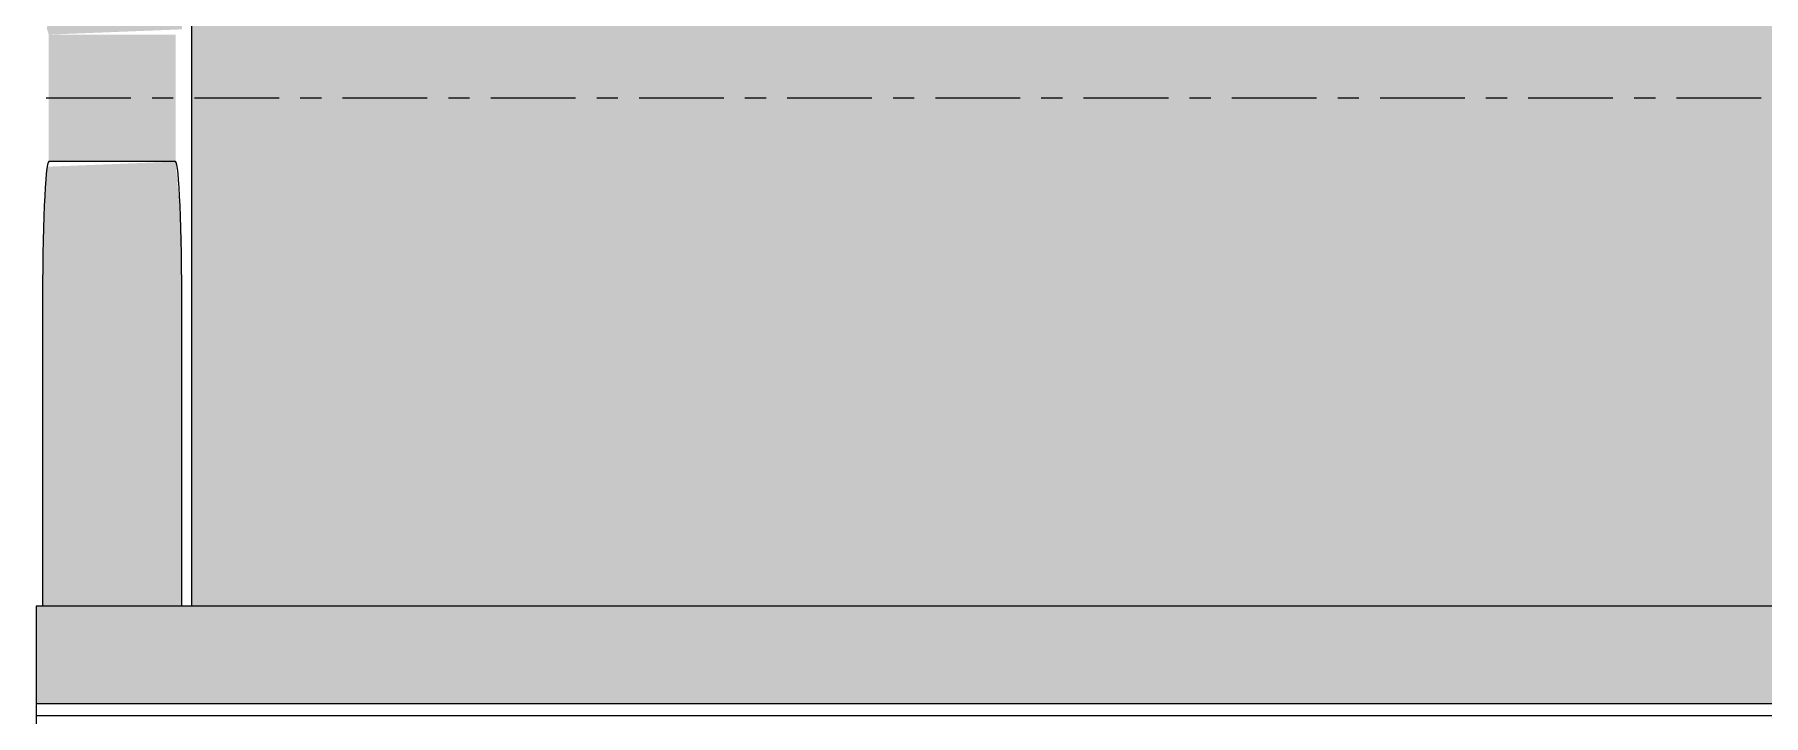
# Model space of a CAD drawing. Header units: inches. Extents: x 20139 to 37433, y -23296 to -20170.
# Drawn here: x 31334.59 to 31344.8, y -22787.95 to -22783.93 of the extents above; entities that cross this region are included whole.
import ezdxf

# ---------------------------------------------------------------- set-up
doc = ezdxf.new("R2010")
doc.units = ezdxf.units.IN
doc.header["$MEASUREMENT"] = 0
doc.linetypes.add('Grid Line 1_2_', pattern=[0.875, 0.5, -0.125, 0.125, -0.125])
doc.layers.add('S-BEAM', color=12, linetype='Continuous', lineweight=9)
doc.layers.add('S-GRID', color=1, linetype='Continuous', lineweight=9)

# ---------------------------------------------------------------- blocks, each defined once
blk = doc.blocks.new('Girt_C - 8_D-767115-Level 1')
at = {"layer": 'S-BEAM'}
h = blk.add_hatch(color=256, dxfattribs=at)
h.paths.add_polyline_path([(24242.743, -22787.877), (24244.015, -22787.877), (24244.015, -22787.303), (24136.453, -22787.303), (24136.453, -22787.877), (24241.356, -22787.877)], flags=0)
h.paths.add_polyline_path([(24135.453, -22787.877), (24135.453, -22787.303), (24099.015, -22787.303), (24099.015, -22787.877), (24117.572, -22787.877)], flags=0)
h.paths.add_polyline_path([(23616.765, -22787.877), (23616.765, -22787.303), (22810.015, -22787.303), (22810.015, -22787.877), (23599.162, -22787.877)], flags=0)
h.paths.add_polyline_path([(22458.765, -22787.877), (22458.662, -22787.303), (22076.14, -22787.303), (22076.14, -22787.877), (22458.662, -22787.877)], flags=0)
for p, q in [((22076.14, -22787.303), (22076.14, -22787.877)), ((22458.662, -22787.303), (22076.14, -22787.303)), ((22076.14, -22787.877), (22076.14, -22787.948)), ((22076.14, -22787.877), (22458.662, -22787.877)), ((22076.14, -22787.948), (22076.14, -22794.658)), ((22076.14, -22787.948), (22458.662, -22787.948))]:
    blk.add_line(p, q, dxfattribs=at)
blk = doc.blocks.new('W-Wide Flange - W21X166-807736-Level 1')
at = {"layer": 'S-BEAM'}
h = blk.add_hatch(color=256, dxfattribs=at)
h.paths.add_polyline_path([(22458.662, -22787.303), (22458.765, -22787.303), (22458.765, -22786.678), (22783.087, -22786.678), (22783.087, -22778.103), (22077.057, -22778.103), (22077.057, -22787.303), (22441.381, -22787.303)], flags=0)
h.paths.add_polyline_path([(22788.087, -22786.678), (22792.891, -22786.678), (22792.891, -22778.103), (22788.087, -22778.103), (22788.087, -22782.134)], flags=0)
for points in [[(22076.214, -22783.928), (22077, -22783.897), (22077, -22783.038), (22076.177, -22783.038), (22076.204, -22783.897)], [(22076.177, -22787.303), (22077, -22787.303), (22077, -22785.568), (22076.177, -22785.568)]]:
    blk.add_hatch(color=256, dxfattribs=at).paths.add_polyline_path(points, flags=0)
h = blk.add_hatch(color=256, dxfattribs=at)
h.paths.add_polyline_path([(22077.033, -22787.303), (22077.057, -22787.303), (22077.02, -22787.303)], flags=0)
h.paths.add_polyline_path([(22076.963, -22784.678), (22076.963, -22783.928), (22076.214, -22783.928), (22076.214, -22784.678)], flags=0)
h = blk.add_hatch(color=256, dxfattribs=at)
h.paths.add_polyline_path([(22077, -22785.123), (22076.963, -22784.678), (22076.204, -22784.708), (22076.182, -22785.123)], flags=0)
h.paths.add_polyline_path([(22076.177, -22785.568), (22077, -22785.568), (22077, -22785.123), (22076.182, -22785.123), (22076.178, -22785.337)], flags=0)
for p, q in [((22077.057, -22778.103), (22077.057, -22787.303)), ((22076.963, -22784.678), (22076.214, -22784.678)), ((22076.177, -22785.568), (22076.177, -22787.303)), ((22077, -22787.303), (22077, -22785.568))]:
    blk.add_line(p, q, dxfattribs=at)
for centre, start_param, end_param in [((22076.214, -22785.568), 0, 1.570796), ((22076.963, -22785.568), 4.712389, 6.283185)]:
    blk.add_ellipse(centre, major_axis=(0, 0.89), ratio=0.041631, start_param=start_param, end_param=end_param, dxfattribs=at)

msp = doc.modelspace()

# ---------------------------------------------------------------- linework, layer by layer
at = {"layer": 'S-GRID', "linetype": 'Grid Line 1_2_'}
msp.add_line((35864.15762, -22784.30281), (30957.043, -22784.30281), dxfattribs=at)

# ---------------------------------------------------------------- block references
at = {"layer": 'S-BEAM'}
for name in ['W-Wide Flange - W21X166-807736-Level 1', 'Girt_C - 8_D-767115-Level 1']:
    msp.add_blockref(name, (9258.45897, 0), dxfattribs=at)

doc.saveas('drawing.dxf')
